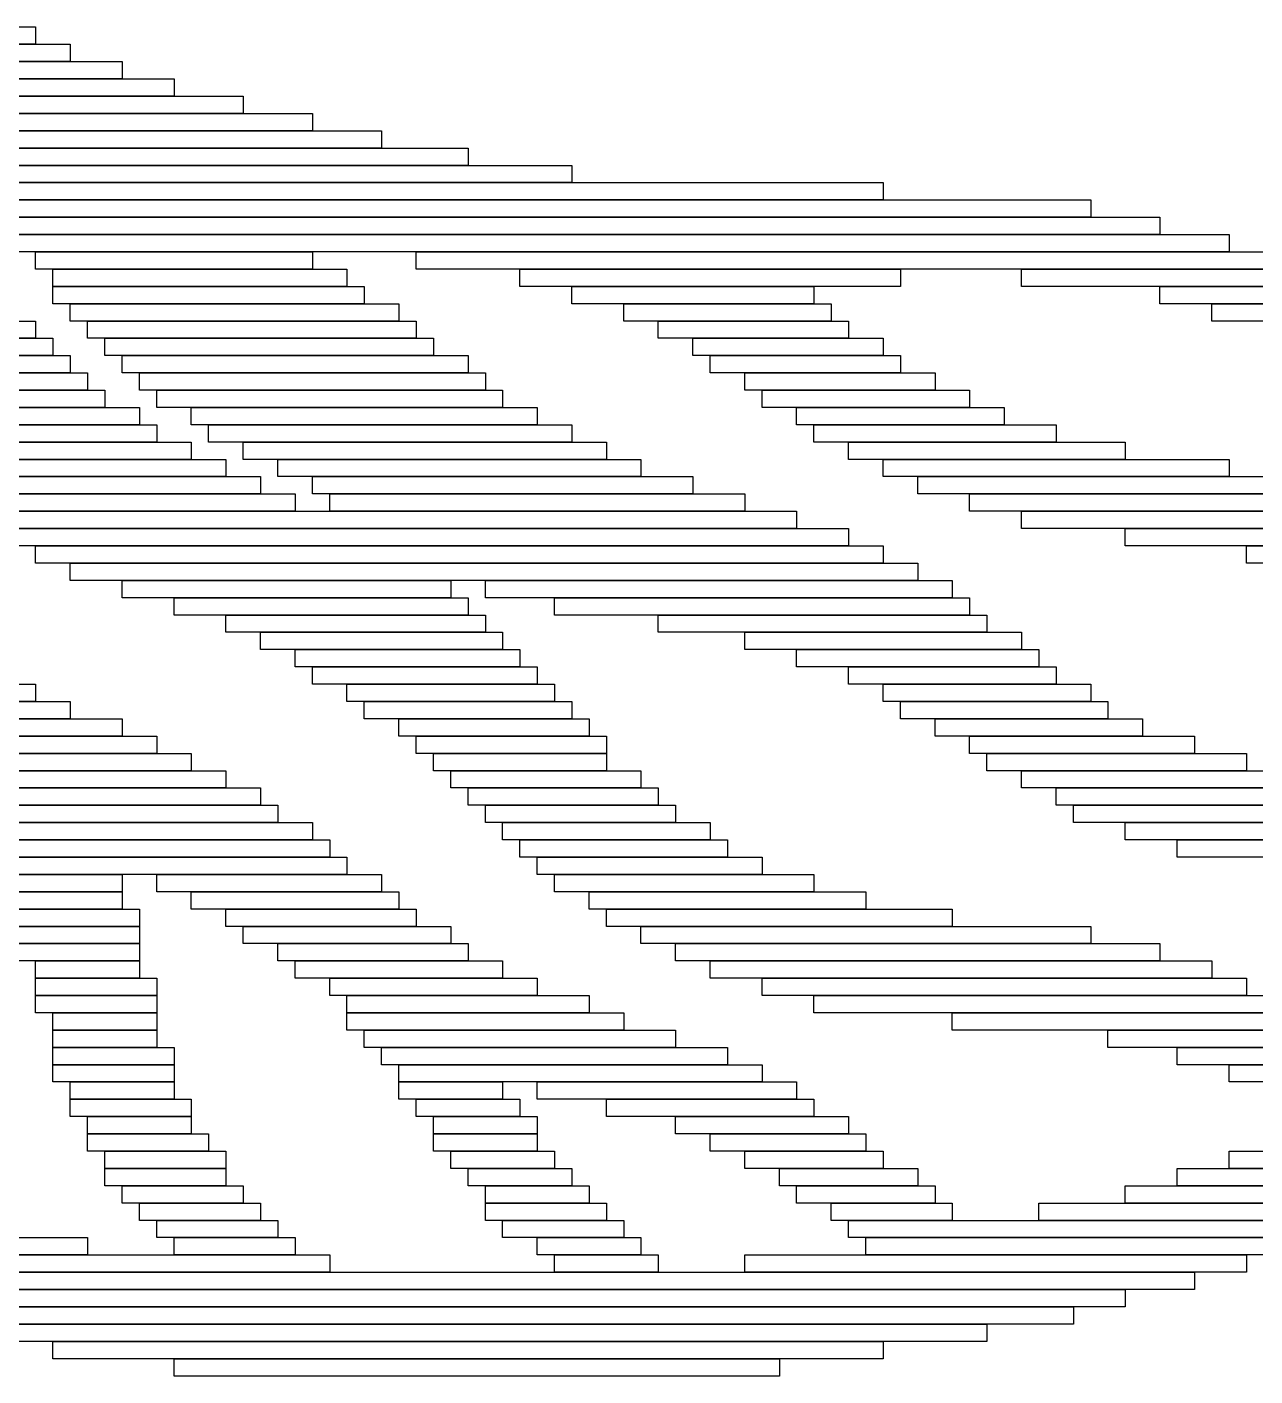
# Model space of a CAD drawing. Extents: x 28 to 995, y 169 to 891.
# Drawn here: x 822.5 to 893.5, y 169 to 247 of the extents above; entities that cross this region are included whole.
import ezdxf

# ---------------------------------------------------------------- set-up
doc = ezdxf.new("R2010")
doc.units = 0

msp = doc.modelspace()

# ---------------------------------------------------------------- linework, layer by layer
for p, q in [((809, 247), (823, 247)), ((823, 247), (823, 246)), ((823, 246), (809, 246)), ((811, 246), (825, 246)), ((825, 246), (825, 245)), ((825, 245), (811, 245)), ((812, 245), (828, 245)), ((828, 245), (828, 244)), ((828, 244), (812, 244)), ((814, 244), (831, 244)), ((831, 244), (831, 243)), ((831, 243), (814, 243)), ((815, 243), (835, 243)), ((835, 243), (835, 242)), ((835, 242), (815, 242)), ((816, 242), (839, 242)), ((839, 242), (839, 241)), ((839, 241), (816, 241)), ((817, 241), (843, 241)), ((843, 241), (843, 240)), ((843, 240), (817, 240)), ((818, 240), (848, 240)), ((848, 240), (848, 239)), ((848, 239), (818, 239)), ((819, 239), (854, 239)), ((854, 239), (854, 238)), ((854, 238), (819, 238)), ((820, 238), (872, 238)), ((872, 238), (872, 237)), ((872, 237), (820, 237)), ((821, 237), (884, 237)), ((884, 237), (884, 236)), ((884, 236), (821, 236)), ((821, 236), (888, 236)), ((888, 236), (888, 235)), ((888, 235), (821, 235)), ((822, 235), (892, 235)), ((892, 235), (892, 234)), ((892, 234), (822, 234)), ((823, 234), (839, 234)), ((823, 233), (823, 234)), ((839, 234), (839, 233)), ((845, 234), (894, 234)), ((845, 233), (845, 234)), ((839, 233), (823, 233)), ((824, 233), (841, 233)), ((824, 232), (824, 233)), ((841, 233), (841, 232)), ((894, 233), (845, 233)), ((851, 233), (873, 233)), ((851, 232), (851, 233)), ((873, 233), (873, 232)), ((880, 233), (897, 233)), ((880, 232), (880, 233)), ((841, 232), (824, 232)), ((824, 232), (842, 232)), ((824, 231), (824, 232)), ((842, 232), (842, 231)), ((873, 232), (851, 232)), ((854, 232), (868, 232)), ((854, 231), (854, 232)), ((868, 232), (868, 231)), ((897, 232), (880, 232)), ((888, 232), (899, 232)), ((888, 231), (888, 232)), ((842, 231), (824, 231)), ((825, 231), (844, 231)), ((825, 230), (825, 231)), ((844, 231), (844, 230)), ((868, 231), (854, 231)), ((857, 231), (869, 231)), ((857, 230), (857, 231)), ((869, 231), (869, 230)), ((899, 231), (888, 231)), ((891, 231), (900, 231)), ((891, 230), (891, 231)), ((805, 230), (823, 230)), ((823, 230), (823, 229)), ((844, 230), (825, 230)), ((826, 230), (845, 230)), ((826, 229), (826, 230)), ((845, 230), (845, 229)), ((869, 230), (857, 230)), ((859, 230), (870, 230)), ((859, 229), (859, 230)), ((870, 230), (870, 229)), ((900, 230), (891, 230)), ((823, 229), (805, 229)), ((806, 229), (824, 229)), ((824, 229), (824, 228)), ((845, 229), (826, 229)), ((827, 229), (846, 229)), ((827, 228), (827, 229)), ((846, 229), (846, 228)), ((870, 229), (859, 229)), ((861, 229), (872, 229)), ((861, 228), (861, 229)), ((872, 229), (872, 228)), ((824, 228), (806, 228)), ((807, 228), (825, 228)), ((825, 228), (825, 227)), ((846, 228), (827, 228)), ((828, 228), (848, 228)), ((828, 227), (828, 228)), ((848, 228), (848, 227)), ((872, 228), (861, 228)), ((862, 228), (873, 228)), ((862, 227), (862, 228)), ((873, 228), (873, 227)), ((825, 227), (807, 227)), ((808, 227), (826, 227)), ((826, 227), (826, 226)), ((848, 227), (828, 227)), ((829, 227), (849, 227)), ((829, 226), (829, 227)), ((849, 227), (849, 226)), ((873, 227), (862, 227)), ((864, 227), (875, 227)), ((864, 226), (864, 227)), ((875, 227), (875, 226)), ((826, 226), (808, 226)), ((809, 226), (827, 226)), ((827, 226), (827, 225)), ((849, 226), (829, 226)), ((830, 226), (850, 226)), ((830, 225), (830, 226)), ((850, 226), (850, 225)), ((875, 226), (864, 226)), ((865, 226), (877, 226)), ((865, 225), (865, 226)), ((877, 226), (877, 225)), ((827, 225), (809, 225)), ((810, 225), (829, 225)), ((829, 225), (829, 224)), ((850, 225), (830, 225)), ((832, 225), (852, 225)), ((832, 224), (832, 225)), ((852, 225), (852, 224)), ((877, 225), (865, 225)), ((867, 225), (879, 225)), ((867, 224), (867, 225)), ((879, 225), (879, 224)), ((829, 224), (810, 224)), ((812, 224), (830, 224)), ((830, 224), (830, 223)), ((852, 224), (832, 224)), ((833, 224), (854, 224)), ((833, 223), (833, 224)), ((854, 224), (854, 223)), ((879, 224), (867, 224)), ((868, 224), (882, 224)), ((868, 223), (868, 224)), ((882, 224), (882, 223)), ((830, 223), (812, 223)), ((813, 223), (832, 223)), ((832, 223), (832, 222)), ((854, 223), (833, 223)), ((835, 223), (856, 223)), ((835, 222), (835, 223)), ((856, 223), (856, 222)), ((882, 223), (868, 223)), ((870, 223), (886, 223)), ((870, 222), (870, 223)), ((886, 223), (886, 222)), ((832, 222), (813, 222)), ((814, 222), (834, 222)), ((834, 222), (834, 221)), ((856, 222), (835, 222)), ((837, 222), (858, 222)), ((837, 221), (837, 222)), ((858, 222), (858, 221)), ((886, 222), (870, 222)), ((872, 222), (892, 222)), ((872, 221), (872, 222)), ((892, 222), (892, 221)), ((834, 221), (814, 221)), ((815, 221), (836, 221)), ((836, 221), (836, 220)), ((858, 221), (837, 221)), ((839, 221), (861, 221)), ((839, 220), (839, 221)), ((861, 221), (861, 220)), ((892, 221), (872, 221)), ((874, 221), (895, 221)), ((874, 220), (874, 221)), ((836, 220), (815, 220)), ((817, 220), (838, 220)), ((838, 220), (838, 219)), ((861, 220), (839, 220)), ((840, 220), (864, 220)), ((840, 219), (840, 220)), ((864, 220), (864, 219)), ((895, 220), (874, 220)), ((877, 220), (898, 220)), ((877, 219), (877, 220)), ((838, 219), (817, 219)), ((819, 219), (867, 219)), ((864, 219), (840, 219)), ((867, 219), (867, 218)), ((898, 219), (877, 219)), ((880, 219), (900, 219)), ((880, 218), (880, 219)), ((867, 218), (819, 218)), ((821, 218), (870, 218)), ((870, 218), (870, 217)), ((900, 218), (880, 218)), ((886, 218), (902, 218)), ((886, 217), (886, 218)), ((870, 217), (821, 217)), ((823, 217), (872, 217)), ((823, 216), (823, 217)), ((872, 217), (872, 216)), ((902, 217), (886, 217)), ((893, 217), (904, 217)), ((893, 216), (893, 217)), ((872, 216), (823, 216)), ((825, 216), (874, 216)), ((825, 215), (825, 216)), ((874, 216), (874, 215)), ((904, 216), (893, 216)), ((874, 215), (825, 215)), ((828, 215), (847, 215)), ((828, 214), (828, 215)), ((847, 215), (847, 214)), ((849, 215), (876, 215)), ((849, 214), (849, 215)), ((876, 215), (876, 214)), ((847, 214), (828, 214)), ((831, 214), (848, 214)), ((831, 213), (831, 214)), ((848, 214), (848, 213)), ((876, 214), (849, 214)), ((853, 214), (877, 214)), ((853, 213), (853, 214)), ((877, 214), (877, 213)), ((848, 213), (831, 213)), ((834, 213), (849, 213)), ((834, 212), (834, 213)), ((849, 213), (849, 212)), ((877, 213), (853, 213)), ((859, 213), (878, 213)), ((859, 212), (859, 213)), ((878, 213), (878, 212)), ((849, 212), (834, 212)), ((836, 212), (850, 212)), ((836, 211), (836, 212)), ((850, 212), (850, 211)), ((878, 212), (859, 212)), ((864, 212), (880, 212)), ((864, 211), (864, 212)), ((880, 212), (880, 211)), ((850, 211), (836, 211)), ((838, 211), (851, 211)), ((838, 210), (838, 211)), ((851, 211), (851, 210)), ((880, 211), (864, 211)), ((867, 211), (881, 211)), ((867, 210), (867, 211)), ((881, 211), (881, 210)), ((851, 210), (838, 210)), ((839, 210), (852, 210)), ((839, 209), (839, 210)), ((852, 210), (852, 209)), ((881, 210), (867, 210)), ((870, 210), (882, 210)), ((870, 209), (870, 210)), ((882, 210), (882, 209)), ((808, 209), (823, 209)), ((823, 209), (823, 208)), ((852, 209), (839, 209)), ((841, 209), (853, 209)), ((841, 208), (841, 209)), ((853, 209), (853, 208)), ((882, 209), (870, 209)), ((872, 209), (884, 209)), ((872, 208), (872, 209)), ((884, 209), (884, 208)), ((823, 208), (808, 208)), ((810, 208), (825, 208)), ((825, 208), (825, 207)), ((853, 208), (841, 208)), ((842, 208), (854, 208)), ((842, 207), (842, 208)), ((854, 208), (854, 207)), ((884, 208), (872, 208)), ((873, 208), (885, 208)), ((873, 207), (873, 208)), ((885, 208), (885, 207)), ((825, 207), (810, 207)), ((811, 207), (828, 207)), ((828, 207), (828, 206)), ((854, 207), (842, 207)), ((844, 207), (855, 207)), ((844, 206), (844, 207)), ((855, 207), (855, 206)), ((885, 207), (873, 207)), ((875, 207), (887, 207)), ((875, 206), (875, 207)), ((887, 207), (887, 206)), ((828, 206), (811, 206)), ((813, 206), (830, 206)), ((830, 206), (830, 205)), ((855, 206), (844, 206)), ((845, 206), (856, 206)), ((845, 205), (845, 206)), ((856, 206), (856, 205)), ((887, 206), (875, 206)), ((877, 206), (890, 206)), ((877, 205), (877, 206)), ((890, 206), (890, 205)), ((830, 205), (813, 205)), ((814, 205), (832, 205)), ((832, 205), (832, 204)), ((856, 205), (845, 205)), ((846, 205), (856, 205)), ((846, 204), (846, 205)), ((856, 205), (856, 204)), ((890, 205), (877, 205)), ((878, 205), (893, 205)), ((878, 204), (878, 205)), ((893, 205), (893, 204)), ((832, 204), (814, 204)), ((815, 204), (834, 204)), ((834, 204), (834, 203)), ((856, 204), (846, 204)), ((847, 204), (858, 204)), ((847, 203), (847, 204)), ((858, 204), (858, 203)), ((893, 204), (878, 204)), ((880, 204), (905, 204)), ((880, 203), (880, 204)), ((834, 203), (815, 203)), ((816, 203), (836, 203)), ((836, 203), (836, 202)), ((858, 203), (847, 203)), ((848, 203), (859, 203)), ((848, 202), (848, 203)), ((859, 203), (859, 202)), ((905, 203), (880, 203)), ((882, 203), (914, 203)), ((882, 202), (882, 203)), ((836, 202), (816, 202)), ((817, 202), (837, 202)), ((837, 202), (837, 201)), ((859, 202), (848, 202)), ((849, 202), (860, 202)), ((849, 201), (849, 202)), ((860, 202), (860, 201)), ((914, 202), (882, 202)), ((883, 202), (918, 202)), ((883, 201), (883, 202)), ((837, 201), (817, 201)), ((818, 201), (839, 201)), ((839, 201), (839, 200)), ((860, 201), (849, 201)), ((850, 201), (862, 201)), ((850, 200), (850, 201)), ((862, 201), (862, 200)), ((918, 201), (883, 201)), ((886, 201), (920, 201)), ((886, 200), (886, 201)), ((839, 200), (818, 200)), ((819, 200), (840, 200)), ((840, 200), (840, 199)), ((862, 200), (850, 200)), ((851, 200), (863, 200)), ((851, 199), (851, 200)), ((863, 200), (863, 199)), ((920, 200), (886, 200)), ((889, 200), (922, 200)), ((889, 199), (889, 200)), ((840, 199), (819, 199)), ((819, 199), (841, 199)), ((841, 199), (841, 198)), ((863, 199), (851, 199)), ((852, 199), (865, 199)), ((852, 198), (852, 199)), ((865, 199), (865, 198)), ((922, 199), (889, 199)), ((841, 198), (819, 198)), ((820, 198), (828, 198)), ((828, 198), (828, 197)), ((830, 198), (843, 198)), ((830, 197), (830, 198)), ((843, 198), (843, 197)), ((865, 198), (852, 198)), ((853, 198), (868, 198)), ((853, 197), (853, 198)), ((868, 198), (868, 197)), ((828, 197), (820, 197)), ((821, 197), (828, 197)), ((828, 197), (828, 196)), ((843, 197), (830, 197)), ((832, 197), (844, 197)), ((832, 196), (832, 197)), ((844, 197), (844, 196)), ((868, 197), (853, 197)), ((855, 197), (871, 197)), ((855, 196), (855, 197)), ((871, 197), (871, 196)), ((828, 196), (821, 196)), ((821, 196), (829, 196)), ((829, 196), (829, 195)), ((844, 196), (832, 196)), ((834, 196), (845, 196)), ((834, 195), (834, 196)), ((845, 196), (845, 195)), ((871, 196), (855, 196)), ((856, 196), (876, 196)), ((856, 195), (856, 196)), ((876, 196), (876, 195)), ((829, 195), (821, 195)), ((822, 195), (829, 195)), ((829, 195), (829, 194)), ((845, 195), (834, 195)), ((835, 195), (847, 195)), ((835, 194), (835, 195)), ((847, 195), (847, 194)), ((876, 195), (856, 195)), ((858, 195), (884, 195)), ((858, 194), (858, 195)), ((884, 195), (884, 194)), ((829, 194), (822, 194)), ((822, 194), (829, 194)), ((829, 194), (829, 193)), ((847, 194), (835, 194)), ((837, 194), (848, 194)), ((837, 193), (837, 194)), ((848, 194), (848, 193)), ((884, 194), (858, 194)), ((860, 194), (888, 194)), ((860, 193), (860, 194)), ((888, 194), (888, 193)), ((829, 193), (822, 193)), ((823, 193), (829, 193)), ((823, 192), (823, 193)), ((829, 193), (829, 192)), ((848, 193), (837, 193)), ((838, 193), (850, 193)), ((838, 192), (838, 193)), ((850, 193), (850, 192)), ((888, 193), (860, 193)), ((862, 193), (891, 193)), ((862, 192), (862, 193)), ((891, 193), (891, 192)), ((829, 192), (823, 192)), ((823, 192), (830, 192)), ((823, 191), (823, 192)), ((830, 192), (830, 191)), ((850, 192), (838, 192)), ((840, 192), (852, 192)), ((840, 191), (840, 192)), ((852, 192), (852, 191)), ((891, 192), (862, 192)), ((865, 192), (893, 192)), ((865, 191), (865, 192)), ((893, 192), (893, 191)), ((830, 191), (823, 191)), ((823, 191), (830, 191)), ((823, 190), (823, 191)), ((830, 191), (830, 190)), ((852, 191), (840, 191)), ((841, 191), (855, 191)), ((841, 190), (841, 191)), ((855, 191), (855, 190)), ((893, 191), (865, 191)), ((868, 191), (895, 191)), ((868, 190), (868, 191)), ((830, 190), (823, 190)), ((824, 190), (830, 190)), ((824, 189), (824, 190)), ((830, 190), (830, 189)), ((855, 190), (841, 190)), ((841, 190), (857, 190)), ((841, 189), (841, 190)), ((857, 190), (857, 189)), ((895, 190), (868, 190)), ((876, 190), (896, 190)), ((876, 189), (876, 190)), ((830, 189), (824, 189)), ((824, 189), (830, 189)), ((824, 188), (824, 189)), ((830, 189), (830, 188)), ((857, 189), (841, 189)), ((842, 189), (860, 189)), ((842, 188), (842, 189)), ((860, 189), (860, 188)), ((896, 189), (876, 189)), ((885, 189), (898, 189)), ((885, 188), (885, 189)), ((830, 188), (824, 188)), ((824, 188), (831, 188)), ((824, 187), (824, 188)), ((831, 188), (831, 187)), ((860, 188), (842, 188)), ((843, 188), (863, 188)), ((843, 187), (843, 188)), ((863, 188), (863, 187)), ((898, 188), (885, 188)), ((889, 188), (900, 188)), ((889, 187), (889, 188)), ((831, 187), (824, 187)), ((824, 187), (831, 187)), ((824, 186), (824, 187)), ((831, 187), (831, 186)), ((863, 187), (843, 187)), ((844, 187), (865, 187)), ((844, 186), (844, 187)), ((865, 187), (865, 186)), ((900, 187), (889, 187)), ((892, 187), (901, 187)), ((892, 186), (892, 187)), ((831, 186), (824, 186)), ((825, 186), (831, 186)), ((825, 185), (825, 186)), ((831, 186), (831, 185)), ((865, 186), (844, 186)), ((844, 186), (850, 186)), ((844, 185), (844, 186)), ((850, 186), (850, 185)), ((852, 186), (867, 186)), ((852, 185), (852, 186)), ((867, 186), (867, 185)), ((901, 186), (892, 186)), ((831, 185), (825, 185)), ((825, 185), (832, 185)), ((825, 184), (825, 185)), ((832, 185), (832, 184)), ((850, 185), (844, 185)), ((845, 185), (851, 185)), ((845, 184), (845, 185)), ((851, 185), (851, 184)), ((867, 185), (852, 185)), ((856, 185), (868, 185)), ((856, 184), (856, 185)), ((868, 185), (868, 184)), ((832, 184), (825, 184)), ((826, 184), (832, 184)), ((826, 183), (826, 184)), ((832, 184), (832, 183)), ((851, 184), (845, 184)), ((846, 184), (852, 184)), ((846, 183), (846, 184)), ((852, 184), (852, 183)), ((868, 184), (856, 184)), ((860, 184), (870, 184)), ((860, 183), (860, 184)), ((870, 184), (870, 183)), ((832, 183), (826, 183)), ((826, 183), (833, 183)), ((826, 182), (826, 183)), ((833, 183), (833, 182)), ((852, 183), (846, 183)), ((846, 183), (852, 183)), ((846, 182), (846, 183)), ((852, 183), (852, 182)), ((870, 183), (860, 183)), ((862, 183), (871, 183)), ((862, 182), (862, 183)), ((871, 183), (871, 182)), ((833, 182), (826, 182)), ((827, 182), (834, 182)), ((827, 181), (827, 182)), ((834, 182), (834, 181)), ((852, 182), (846, 182)), ((847, 182), (853, 182)), ((847, 181), (847, 182)), ((853, 182), (853, 181)), ((871, 182), (862, 182)), ((864, 182), (872, 182)), ((864, 181), (864, 182)), ((872, 182), (872, 181)), ((892, 182), (908, 182)), ((892, 181), (892, 182)), ((834, 181), (827, 181)), ((827, 181), (834, 181)), ((827, 180), (827, 181)), ((834, 181), (834, 180)), ((853, 181), (847, 181)), ((848, 181), (854, 181)), ((848, 180), (848, 181)), ((854, 181), (854, 180)), ((872, 181), (864, 181)), ((866, 181), (874, 181)), ((866, 180), (866, 181)), ((874, 181), (874, 180)), ((889, 181), (906, 181)), ((889, 180), (889, 181)), ((908, 181), (892, 181)), ((834, 180), (827, 180)), ((828, 180), (835, 180)), ((828, 179), (828, 180)), ((835, 180), (835, 179)), ((854, 180), (848, 180)), ((849, 180), (855, 180)), ((849, 179), (849, 180)), ((855, 180), (855, 179)), ((874, 180), (866, 180)), ((867, 180), (875, 180)), ((867, 179), (867, 180)), ((875, 180), (875, 179)), ((886, 180), (904, 180)), ((886, 179), (886, 180)), ((906, 180), (889, 180)), ((835, 179), (828, 179)), ((829, 179), (836, 179)), ((829, 178), (829, 179)), ((836, 179), (836, 178)), ((855, 179), (849, 179)), ((849, 179), (856, 179)), ((849, 178), (849, 179)), ((856, 179), (856, 178)), ((875, 179), (867, 179)), ((869, 179), (876, 179)), ((869, 178), (869, 179)), ((876, 179), (876, 178)), ((881, 179), (901, 179)), ((881, 178), (881, 179)), ((904, 179), (886, 179)), ((836, 178), (829, 178)), ((830, 178), (837, 178)), ((830, 177), (830, 178)), ((837, 178), (837, 177)), ((856, 178), (849, 178)), ((850, 178), (857, 178)), ((850, 177), (850, 178)), ((857, 178), (857, 177)), ((876, 178), (869, 178)), ((870, 178), (899, 178)), ((870, 177), (870, 178)), ((901, 178), (881, 178)), ((801, 177), (826, 177)), ((826, 177), (826, 176)), ((837, 177), (830, 177)), ((831, 177), (838, 177)), ((831, 176), (831, 177)), ((838, 177), (838, 176)), ((857, 177), (850, 177)), ((852, 177), (858, 177)), ((852, 176), (852, 177)), ((858, 177), (858, 176)), ((899, 177), (870, 177)), ((871, 177), (896, 177)), ((871, 176), (871, 177)), ((826, 176), (801, 176)), ((803, 176), (840, 176)), ((838, 176), (831, 176)), ((840, 176), (840, 175)), ((858, 176), (852, 176)), ((853, 176), (859, 176)), ((853, 175), (853, 176)), ((859, 176), (859, 175)), ((864, 176), (893, 176)), ((864, 175), (864, 176)), ((896, 176), (871, 176)), ((893, 176), (893, 175)), ((840, 175), (803, 175)), ((807, 175), (890, 175)), ((859, 175), (853, 175)), ((893, 175), (864, 175)), ((890, 175), (890, 174)), ((890, 174), (807, 174)), ((810, 174), (886, 174)), ((886, 174), (886, 173)), ((886, 173), (810, 173)), ((814, 173), (883, 173)), ((883, 173), (883, 172)), ((883, 172), (814, 172)), ((819, 172), (878, 172)), ((878, 172), (878, 171)), ((878, 171), (819, 171)), ((824, 171), (872, 171)), ((824, 170), (824, 171)), ((872, 171), (872, 170)), ((872, 170), (824, 170)), ((831, 170), (866, 170)), ((831, 169), (831, 170)), ((866, 170), (866, 169)), ((866, 169), (831, 169))]:
    msp.add_line(p, q)

doc.saveas('drawing.dxf')
